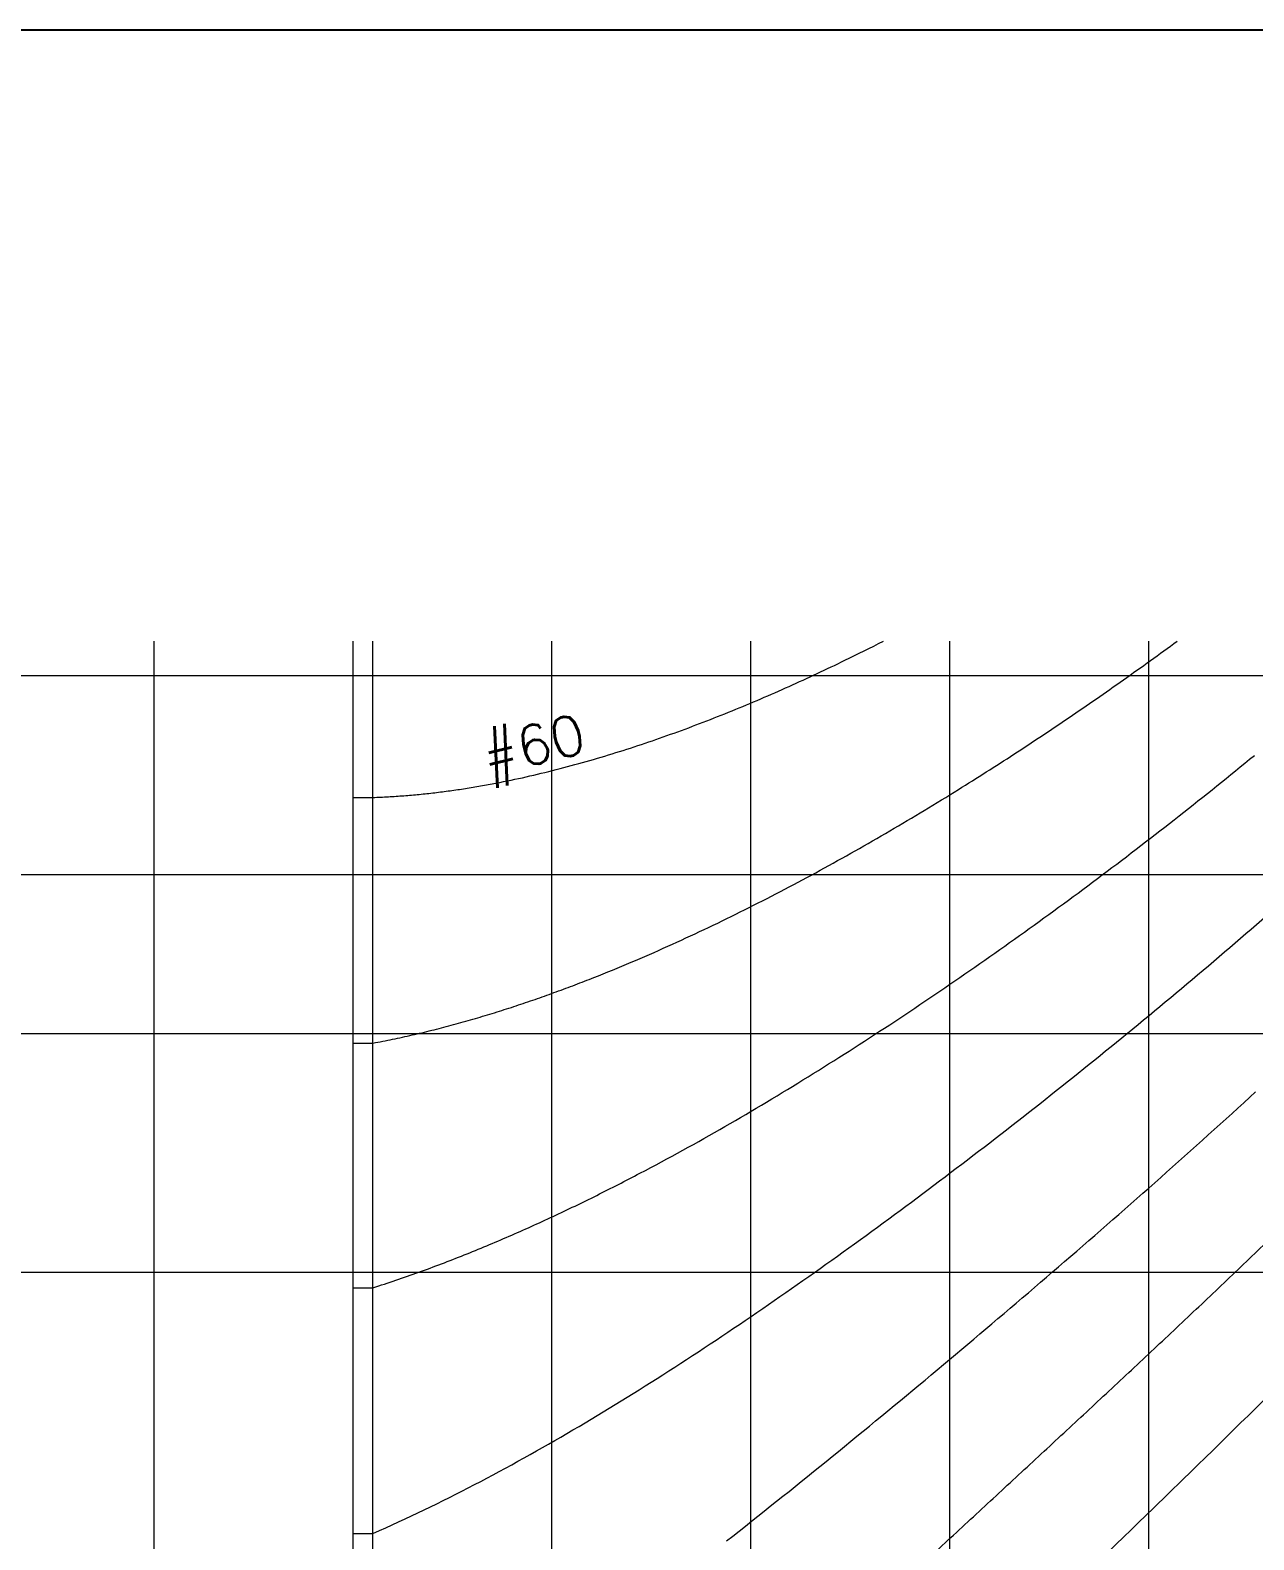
# Model space of a CAD drawing. Extents: x 11249 to 82946, y 15238 to 34763.
# Drawn here: x 57622 to 60698, y 30449 to 34244 of the extents above; entities that cross this region are included whole.
import ezdxf

# ---------------------------------------------------------------- set-up
doc = ezdxf.new("R2010")
doc.units = 0
doc.header["$LTSCALE"] = 250
doc.layers.add('00_Text', color=7, linetype='CONTINUOUS')
doc.layers.add('S0CO1', color=1, linetype='CONTINUOUS')
doc.layers.add('03_Lines_Frames1', color=7, linetype='CONTINUOUS', lineweight=15)
doc.layers.add('03_Lines_Grid', color=253, linetype='CONTINUOUS', lineweight=15)
doc.layers.add('Make2D$Annotation$S0CO1', color=1, linetype='CONTINUOUS', true_color=0xff0000)
doc.styles.add('ROMANS', font='romans', dxfattribs={"height": 100})

# ---------------------------------------------------------------- blocks, each defined once
blk = doc.blocks.new('*U5')
at = {"layer": '03_Lines_Grid'}
blk.add_line((0, -4367.6), (0, 3840), dxfattribs=at)
blk = doc.blocks.new('*U6')
at = {"layer": 'Make2D$Annotation$S0CO1', "color": 0, "linetype": 'ByBlock', "lineweight": -2, "transparency": 16777216}
for p in [(0, 0), (500, 0)]:
    blk.add_blockref('*U5', p, dxfattribs=at)
blk = doc.blocks.new('*U7')
at = {"layer": '03_Lines_Grid'}
blk.add_line((0, -4367.6), (0, 3840), dxfattribs=at)
blk = doc.blocks.new('*U8')
at = {"layer": 'Make2D$Annotation$S0CO1', "color": 0, "linetype": 'ByBlock', "lineweight": -2, "transparency": 16777216}
for p in [(0, 0), (500, 0), (1000, 0), (1500, 0), (2000, 0)]:
    blk.add_blockref('*U7', p, dxfattribs=at)

msp = doc.modelspace()

# ---------------------------------------------------------------- linework, layer by layer
at = {"layer": '03_Lines_Frames1', "color": 2}
msp.add_line((58483.8, 28102.6), (58483.8, 32708), dxfattribs=at)
at = {"layer": '03_Lines_Frames1'}
msp.add_line((58433.8, 30465.1), (58483.8, 30465.1), dxfattribs=at)
at = {"layer": '03_Lines_Frames1', "color": 2}
msp.add_lwpolyline([(58433.8, 32315.2), (58483.8, 32315.2), (58488.7, 32315.4), (58493.5, 32315.6), (58498.4, 32315.8), (58503.2, 32316), (58508.1, 32316.2), (58512.9, 32316.4), (58517.8, 32316.7), (58522.7, 32316.9), (58527.5, 32317.2), (58532.4, 32317.5), (58537.2, 32317.8), (58542.1, 32318.1), (58546.9, 32318.5), (58551.8, 32318.8), (58556.6, 32319.1), (58561.5, 32319.5), (58566.3, 32319.9), (58571.2, 32320.3), (58576, 32320.7), (58580.9, 32321.1), (58585.7, 32321.5), (58590.6, 32322), (58595.4, 32322.4), (58600.3, 32322.9), (58605.1, 32323.4), (58610, 32323.9), (58614.8, 32324.4), (58619.7, 32324.9), (58624.5, 32325.4), (58629.3, 32326), (58634.2, 32326.5), (58639, 32327.1), (58643.9, 32327.7), (58648.7, 32328.3), (58653.5, 32328.9), (58658.4, 32329.5), (58663.2, 32330.1), (58668, 32330.8), (58672.9, 32331.4), (58677.7, 32332.1), (58682.5, 32332.7), (58687.3, 32333.4), (58692.1, 32334.1), (58697, 32334.8), (58701.8, 32335.5), (58706.6, 32336.2), (58711.4, 32337), (58716.2, 32337.7), (58721, 32338.5), (58725.8, 32339.3), (58730.6, 32340), (58735.4, 32340.8), (58740.2, 32341.6), (58745, 32342.4), (58749.8, 32343.3), (58754.6, 32344.1), (58759.4, 32344.9), (58764.2, 32345.8), (58769, 32346.6), (58773.7, 32347.5), (58778.5, 32348.4), (58783.3, 32349.3), (58788.1, 32350.2), (58792.8, 32351.1), (58802.4, 32352.9), (58811.9, 32354.8), (58821.4, 32356.7), (58830.9, 32358.7), (58840.4, 32360.7), (58849.9, 32362.8), (58859.4, 32364.8), (58868.9, 32366.9), (58878.4, 32369.1), (58887.9, 32371.3), (58897.4, 32373.5), (58906.9, 32375.8), (58916.3, 32378.1), (58925.8, 32380.4), (58935.2, 32382.8), (58944.7, 32385.1), (58954.1, 32387.6), (58963.5, 32390), (58972.9, 32392.5), (58982.3, 32395.1), (58991.7, 32397.6), (59001.1, 32400.2), (59010.5, 32402.8), (59019.9, 32405.5), (59029.2, 32408.1), (59038.5, 32410.8), (59047.9, 32413.6), (59057.2, 32416.3), (59066.5, 32419.1), (59075.8, 32422), (59085.1, 32424.8), (59094.3, 32427.7), (59103.5, 32430.6), (59112.7, 32433.5), (59121.9, 32436.4), (59131.1, 32439.4), (59140.3, 32442.4), (59149.5, 32445.4), (59158.6, 32448.4), (59167.8, 32451.5), (59177, 32454.6), (59186.2, 32457.8), (59195.3, 32460.9), (59204.5, 32464.1), (59213.6, 32467.3), (59222.8, 32470.6), (59231.9, 32473.8), (59241.1, 32477.1), (59250.2, 32480.4), (59259.3, 32483.8), (59268.5, 32487.1), (59277.6, 32490.5), (59286.7, 32493.9), (59295.8, 32497.4), (59304.9, 32500.8), (59314, 32504.3), (59323.1, 32507.8), (59332.2, 32511.4), (59341.3, 32514.9), (59350.3, 32518.5), (59359.4, 32522.1), (59368.5, 32525.7), (59377.5, 32529.4), (59386.5, 32533), (59395.6, 32536.7), (59404.6, 32540.4), (59413.6, 32544.1), (59422.6, 32547.9), (59431.6, 32551.6), (59440.6, 32555.4), (59449.5, 32559.2), (59458.5, 32563.1), (59467.5, 32566.9), (59476.4, 32570.8), (59485.3, 32574.6), (59494.3, 32578.5), (59503.2, 32582.4), (59512.1, 32586.4), (59521, 32590.3), (59529.8, 32594.3), (59538.7, 32598.3), (59547.5, 32602.3), (59556.4, 32606.3), (59565.2, 32610.3), (59574, 32614.3), (59582.8, 32618.4), (59591.6, 32622.5), (59600.4, 32626.6), (59609.2, 32630.7), (59617.9, 32634.8), (59626.6, 32638.9), (59635.4, 32643.1), (59644.1, 32647.2), (59652.8, 32651.4), (59661.4, 32655.6), (59670.1, 32659.8), (59682.2, 32665.7), (59694.3, 32671.6), (59706.4, 32677.6), (59718.5, 32683.6), (59730.6, 32689.7), (59742.7, 32695.8), (59754.8, 32701.9), (59766.9, 32708)], dxfattribs=at)
at = {"layer": '03_Lines_Frames1'}
for points in [[(58433.8, 31697.7), (58483.8, 31697.7), (58490, 31698.8), (58496.2, 31700), (58502.3, 31701.2), (58508.5, 31702.4), (58514.7, 31703.6), (58520.9, 31704.8), (58527, 31706.1), (58533.2, 31707.3), (58539.4, 31708.6), (58545.5, 31709.9), (58551.7, 31711.2), (58557.9, 31712.6), (58564, 31713.9), (58570.2, 31715.3), (58576.3, 31716.6), (58582.5, 31718), (58588.6, 31719.5), (58594.8, 31720.9), (58600.9, 31722.3), (58607.1, 31723.8), (58613.2, 31725.3), (58619.4, 31726.8), (58625.5, 31728.3), (58631.6, 31729.8), (58637.7, 31731.3), (58643.9, 31732.9), (58650, 31734.4), (58656.1, 31736), (58662.2, 31737.6), (58668.3, 31739.2), (58674.5, 31740.8), (58680.6, 31742.5), (58686.7, 31744.1), (58692.8, 31745.8), (58698.9, 31747.4), (58704.9, 31749.1), (58711, 31750.8), (58717.1, 31752.6), (58723.2, 31754.3), (58729.3, 31756), (58735.3, 31757.8), (58741.4, 31759.6), (58747.5, 31761.3), (58753.5, 31763.1), (58759.6, 31764.9), (58765.6, 31766.8), (58771.7, 31768.6), (58777.7, 31770.4), (58783.7, 31772.3), (58789.8, 31774.1), (58795.8, 31776), (58801.8, 31777.9), (58807.8, 31779.8), (58813.8, 31781.7), (58819.8, 31783.6), (58825.8, 31785.6), (58831.8, 31787.5), (58837.8, 31789.5), (58843.7, 31791.5), (58849.7, 31793.4), (58855.7, 31795.4), (58861.6, 31797.4), (58867.6, 31799.4), (58873.5, 31801.4), (58879.5, 31803.5), (58885.4, 31805.5), (58891.4, 31807.6), (58897.3, 31809.6), (58903.2, 31811.7), (58909.2, 31813.8), (58915.1, 31815.9), (58921, 31818), (58927, 31820.1), (58932.9, 31822.3), (58938.8, 31824.4), (58944.7, 31826.6), (58950.6, 31828.7), (58956.6, 31830.9), (58962.5, 31833.1), (58968.4, 31835.3), (58974.3, 31837.5), (58980.2, 31839.7), (58986.1, 31841.9), (58992, 31844.2), (58997.9, 31846.4), (59003.8, 31848.7), (59009.7, 31850.9), (59015.6, 31853.2), (59021.5, 31855.5), (59027.3, 31857.8), (59033.2, 31860.1), (59039.1, 31862.4), (59050.8, 31867.1), (59062.6, 31871.8), (59074.3, 31876.5), (59086, 31881.3), (59097.7, 31886.1), (59109.3, 31890.9), (59121, 31895.8), (59132.6, 31900.7), (59144.2, 31905.6), (59155.8, 31910.6), (59167.4, 31915.6), (59179, 31920.6), (59190.5, 31925.7), (59202, 31930.7), (59213.5, 31935.9), (59225, 31941), (59236.5, 31946.2), (59247.9, 31951.4), (59259.3, 31956.6), (59270.7, 31961.8), (59282.1, 31967.1), (59293.5, 31972.4), (59304.9, 31977.8), (59316.3, 31983.2), (59327.7, 31988.6), (59339, 31994), (59350.4, 31999.5), (59361.7, 32004.9), (59373, 32010.5), (59384.4, 32016), (59395.7, 32021.6), (59407, 32027.2), (59418.2, 32032.8), (59429.5, 32038.5), (59440.8, 32044.2), (59452, 32049.9), (59463.2, 32055.6), (59474.5, 32061.3), (59485.7, 32067.1), (59496.8, 32072.9), (59508, 32078.7), (59519.2, 32084.6), (59530.3, 32090.4), (59541.4, 32096.3), (59552.6, 32102.2), (59563.7, 32108.2), (59574.7, 32114.1), (59585.8, 32120.1), (59596.8, 32126), (59607.9, 32132), (59618.9, 32138.1), (59629.9, 32144.1), (59640.9, 32150.2), (59651.9, 32156.3), (59662.9, 32162.4), (59673.9, 32168.6), (59684.8, 32174.7), (59695.8, 32180.9), (59706.7, 32187.1), (59717.7, 32193.4), (59728.6, 32199.6), (59739.6, 32205.9), (59750.5, 32212.2), (59761.4, 32218.5), (59772.3, 32224.8), (59783.2, 32231.2), (59794, 32237.6), (59804.9, 32243.9), (59815.8, 32250.4), (59826.6, 32256.8), (59837.4, 32263.2), (59848.2, 32269.7), (59859, 32276.2), (59869.8, 32282.7), (59880.6, 32289.2), (59891.4, 32295.7), (59902.1, 32302.3), (59912.8, 32308.8), (59923.6, 32315.4), (59934.3, 32322), (59944.9, 32328.6), (59955.6, 32335.2), (59964.3, 32340.6), (59973.1, 32346.1), (59981.8, 32351.6), (59990.5, 32357), (59999.3, 32362.5), (60008, 32368), (60016.7, 32373.6), (60025.4, 32379.1), (60034.1, 32384.7), (60042.9, 32390.2), (60051.6, 32395.8), (60060.3, 32401.4), (60069, 32407), (60077.7, 32412.6), (60086.4, 32418.3), (60095.1, 32423.9), (60103.8, 32429.6), (60112.4, 32435.2), (60121.1, 32440.9), (60129.8, 32446.6), (60138.5, 32452.3), (60147.1, 32458), (60155.8, 32463.8), (60164.5, 32469.5), (60173.1, 32475.3), (60181.8, 32481.1), (60190.4, 32486.8), (60199, 32492.6), (60207.7, 32498.4), (60216.3, 32504.3), (60224.9, 32510.1), (60233.5, 32515.9), (60242.1, 32521.8), (60250.7, 32527.6), (60259.3, 32533.5), (60267.9, 32539.4), (60276.5, 32545.3), (60285.1, 32551.2), (60293.7, 32557.1), (60302.2, 32563), (60310.8, 32569), (60319.3, 32574.9), (60327.9, 32580.9), (60336.4, 32586.8), (60344.9, 32592.8), (60353.4, 32598.8), (60361.9, 32604.8), (60370.4, 32610.8), (60378.9, 32616.8), (60387.4, 32622.8), (60395.9, 32628.9), (60404.3, 32634.9), (60412.8, 32640.9), (60421.2, 32647), (60429.7, 32653.1), (60438.1, 32659.1), (60446.5, 32665.2), (60454.9, 32671.3), (60463.3, 32677.4), (60471.7, 32683.5), (60480.1, 32689.6), (60488.5, 32695.8), (60496.8, 32701.9), (60505.2, 32708)], [(58433.8, 31082.7), (58483.8, 31082.7), (58491, 31085), (58498.3, 31087.3), (58505.5, 31089.6), (58512.7, 31092), (58519.9, 31094.4), (58527.1, 31096.8), (58534.3, 31099.2), (58541.5, 31101.6), (58548.7, 31104.1), (58555.9, 31106.5), (58563.1, 31109), (58570.3, 31111.5), (58577.5, 31114), (58584.7, 31116.6), (58591.9, 31119.1), (58599.1, 31121.7), (58606.2, 31124.3), (58613.4, 31126.9), (58620.6, 31129.5), (58627.7, 31132.1), (58634.9, 31134.8), (58642, 31137.5), (58649.2, 31140.2), (58656.3, 31142.9), (58663.5, 31145.6), (58670.6, 31148.3), (58677.7, 31151.1), (58684.8, 31153.8), (58691.9, 31156.6), (58699.1, 31159.4), (58706.2, 31162.2), (58713.3, 31165), (58720.4, 31167.9), (58727.4, 31170.7), (58734.5, 31173.6), (58741.6, 31176.5), (58748.7, 31179.4), (58755.7, 31182.3), (58762.8, 31185.2), (58769.8, 31188.1), (58776.9, 31191.1), (58783.9, 31194), (58791, 31197), (58798, 31200), (58805, 31203), (58812, 31206), (58819, 31209), (58826, 31212), (58833, 31215.1), (58840, 31218.1), (58847, 31221.2), (58853.9, 31224.3), (58860.9, 31227.4), (58867.8, 31230.5), (58874.8, 31233.6), (58881.7, 31236.7), (58888.6, 31239.8), (58895.6, 31243), (58902.5, 31246.1), (58909.4, 31249.3), (58916.3, 31252.5), (58923.2, 31255.7), (58930, 31258.9), (58936.9, 31262.1), (58943.8, 31265.3), (58950.6, 31268.5), (58957.5, 31271.7), (58964.3, 31275), (58971.2, 31278.3), (58978.1, 31281.5), (58984.9, 31284.8), (58991.8, 31288.1), (58998.6, 31291.4), (59005.5, 31294.8), (59012.3, 31298.1), (59019.1, 31301.4), (59026, 31304.8), (59032.8, 31308.2), (59039.6, 31311.5), (59046.5, 31314.9), (59053.3, 31318.3), (59060.1, 31321.7), (59066.9, 31325.1), (59073.7, 31328.6), (59080.5, 31332), (59087.3, 31335.5), (59094.1, 31338.9), (59100.9, 31342.4), (59107.7, 31345.9), (59114.5, 31349.4), (59121.3, 31352.9), (59128.1, 31356.4), (59134.8, 31359.9), (59141.6, 31363.4), (59148.4, 31367), (59155.1, 31370.5), (59168.6, 31377.6), (59182.1, 31384.8), (59195.6, 31392), (59209, 31399.2), (59222.5, 31406.4), (59235.9, 31413.7), (59249.3, 31421), (59262.6, 31428.4), (59276, 31435.7), (59289.3, 31443.1), (59302.6, 31450.6), (59315.8, 31458), (59329.1, 31465.5), (59342.3, 31473), (59355.5, 31480.5), (59368.6, 31488.1), (59381.7, 31495.6), (59394.9, 31503.2), (59408, 31510.9), (59421.1, 31518.5), (59434.2, 31526.2), (59447.3, 31534), (59460.4, 31541.7), (59473.4, 31549.5), (59486.5, 31557.3), (59499.6, 31565.2), (59512.6, 31573.1), (59525.6, 31581), (59538.6, 31588.9), (59551.6, 31596.9), (59564.6, 31604.9), (59577.6, 31612.9), (59590.6, 31620.9), (59603.5, 31629), (59616.4, 31637), (59629.3, 31645.1), (59642.2, 31653.3), (59655.1, 31661.4), (59668, 31669.6), (59680.8, 31677.7), (59693.6, 31685.9), (59706.4, 31694.2), (59719.2, 31702.4), (59732, 31710.7), (59744.7, 31718.9), (59757.4, 31727.2), (59770.1, 31735.5), (59782.8, 31743.8), (59795.4, 31752.2), (59808.1, 31760.5), (59820.8, 31768.9), (59833.4, 31777.4), (59846, 31785.8), (59858.7, 31794.3), (59871.3, 31802.7), (59883.9, 31811.3), (59896.5, 31819.8), (59909.1, 31828.3), (59921.7, 31836.9), (59934.3, 31845.5), (59946.8, 31854.1), (59959.4, 31862.8), (59971.9, 31871.4), (59984.5, 31880.1), (59997, 31888.8), (60009.5, 31897.5), (60022, 31906.2), (60034.5, 31915), (60046.9, 31923.8), (60059.4, 31932.5), (60071.8, 31941.3), (60084.2, 31950.1), (60096.6, 31959), (60109, 31967.8), (60121.4, 31976.7), (60133.7, 31985.5), (60146, 31994.4), (60158.3, 32003.3), (60170.6, 32012.2), (60182.9, 32021.1), (60195.1, 32030), (60207.4, 32039), (60219.6, 32047.9), (60231.8, 32056.9), (60244, 32065.9), (60256.2, 32074.9), (60268.4, 32084), (60280.6, 32093.1), (60292.8, 32102.1), (60305, 32111.2), (60317.2, 32120.4), (60329.3, 32129.5), (60341.4, 32138.7), (60353.6, 32147.8), (60365.7, 32157), (60377.8, 32166.2), (60389.9, 32175.5), (60402, 32184.7), (60414.1, 32194), (60426.1, 32203.2), (60438.2, 32212.5), (60450.2, 32221.8), (60462.2, 32231.2), (60474.2, 32240.5), (60486.2, 32249.8), (60498.1, 32259.2), (60510.1, 32268.6), (60522, 32277.9), (60533.9, 32287.3), (60545.8, 32296.7), (60557.7, 32306.2), (60569.5, 32315.6), (60581.4, 32325), (60593.2, 32334.5), (60605.1, 32344), (60616.9, 32353.5), (60628.7, 32363), (60640.5, 32372.6), (60652.3, 32382.2), (60664.1, 32391.7), (60675.8, 32401.4), (60687.6, 32411), (60699.4, 32420.6)], [(59372.6, 30446.2), (59388.4, 30458.5), (59404.1, 30470.9), (59419.9, 30483.4), (59435.6, 30495.8), (59451.3, 30508.3), (59467, 30520.8), (59482.7, 30533.2), (59498.4, 30545.8), (59514.1, 30558.3), (59529.7, 30570.8), (59545.2, 30583.2), (59560.6, 30595.7), (59576.1, 30608.1), (59591.6, 30620.7), (59607.1, 30633.2), (59622.7, 30645.8), (59638.2, 30658.5), (59653.8, 30671.1), (59669.4, 30683.8), (59684.9, 30696.6), (59700.5, 30709.3), (59716.1, 30722.1), (59731.7, 30734.9), (59747.3, 30747.7), (59762.9, 30760.6), (59778.4, 30773.4), (59794, 30786.3), (59809.6, 30799.2), (59825.1, 30812), (59840.6, 30824.9), (59856.1, 30837.8), (59871.6, 30850.7), (59887, 30863.6), (59902.4, 30876.5), (59917.8, 30889.4), (59933.2, 30902.3), (59948.5, 30915.1), (59963.8, 30928), (59979, 30940.8), (59994.2, 30953.6), (60009.4, 30966.4), (60024.5, 30979.2), (60039.8, 30992.2), (60055, 31005.2), (60070.3, 31018.1), (60085.6, 31031.1), (60100.8, 31044.1), (60116.1, 31057.2), (60131.3, 31070.2), (60146.6, 31083.2), (60161.8, 31096.3), (60177, 31109.4), (60192.2, 31122.4), (60207.4, 31135.5), (60222.5, 31148.6), (60237.7, 31161.7), (60252.9, 31174.9), (60268, 31188), (60283.1, 31201.1), (60298.3, 31214.3), (60313.4, 31227.5), (60328.5, 31240.6), (60343.6, 31253.8), (60358.7, 31267), (60373.7, 31280.3), (60388.8, 31293.5), (60403.8, 31306.7), (60418.9, 31320), (60433.9, 31333.3), (60448.9, 31346.6), (60463.9, 31359.9), (60478.9, 31373.2), (60493.9, 31386.5), (60508.9, 31399.8), (60523.8, 31413.2), (60538.8, 31426.6), (60553.8, 31440), (60568.7, 31453.4), (60583.6, 31466.9), (60598.5, 31480.3), (60613.4, 31493.8), (60628.3, 31507.2), (60643.2, 31520.7), (60658.1, 31534.3), (60672.9, 31547.8), (60687.8, 31561.3), (60702.6, 31574.9)]]:
    msp.add_lwpolyline(points, dxfattribs=at)
at = {"layer": '03_Lines_Frames1', "color": 2}
msp.add_open_spline([(58483.8, 29034), (58499.9, 29053.8), (58517.1, 29073.9), (58550.9, 29112.2), (58568.5, 29131.7), (58620.3, 29187.9), (58657.1, 29226.6), (58762.4, 29335.4), (58838.9, 29412.2), (58947.2, 29519.3), (58984.1, 29555.5), (59058, 29627.5), (59095.1, 29663.5), (59169.4, 29735.1), (59206.7, 29770.8), (59281.3, 29842.1), (59318.8, 29877.7), (59393.7, 29948.6), (59431.3, 29984.1), (59506.5, 30054.7), (59544.1, 30090), (59619.6, 30160.5), (59657.3, 30195.7), (59732.9, 30266), (59770.7, 30301.1), (59846.4, 30371.3), (59884.3, 30406.3), (59960, 30476.4), (59997.9, 30511.5), (60073.7, 30581.6), (60111.6, 30616.6), (60187.3, 30686.8), (60225.1, 30721.8), (60300.8, 30792.1), (60338.6, 30827.3), (60414.2, 30897.9), (60451.9, 30933.2), (60527.2, 31004), (60564.7, 31039.4), (60639.7, 31110.6), (60677.1, 31146.2), (60751.6, 31217.8), (60788.8, 31253.7), (60862.8, 31325.9), (60899.6, 31362.1), (61009.7, 31471.2), (61082.5, 31544.7), (61226, 31693.5), (61296.8, 31768.8), (61401.3, 31883.5), (61435.8, 31922.1), (61504.1, 31999.7), (61537.9, 32038.8), (61604.8, 32117.7), (61637.9, 32157.4), (61703.3, 32237.6), (61735.5, 32278), (61799.2, 32359.6), (61830.6, 32400.6), (61892.5, 32483.5), (61923, 32525.2), (61953.1, 32567.3), (61986.5, 32613.9), (62019.2, 32660.8), (62051.3, 32708)], degree=3, knots=[0, 0, 0, 0, 76.740052, 76.740052, 153.796973, 153.796973, 306.415944, 306.415944, 609.176513, 609.176513, 764.402194, 764.402194, 919.629447, 919.629447, 1074.857362, 1074.857362, 1230.08602, 1230.08602, 1385.277525, 1385.277525, 1540.469426, 1540.469426, 1695.661473, 1695.661473, 1850.853695, 1850.853695, 2006.04542, 2006.04542, 2161.237181, 2161.237181, 2316.428959, 2316.428959, 2471.620741, 2471.620741, 2626.998268, 2626.998268, 2782.375937, 2782.375937, 2937.754279, 2937.754279, 3093.133176, 3093.133176, 3248.519379, 3248.519379, 3403.906971, 3403.906971, 3714.533792, 3714.533792, 4025.569209, 4025.569209, 4181.066126, 4181.066126, 4336.615928, 4336.615928, 4492.195852, 4492.195852, 4647.78798, 4647.78798, 4803.388103, 4803.388103, 4958.987749, 4958.987749, 4958.987749, 5130.777151, 5130.777151, 5130.777151, 5130.777151], dxfattribs=at)
at = {"layer": '03_Lines_Frames1'}
for points, knots in [([(58483.8, 30465.1), (58570.2, 30502.9), (58655.4, 30544.2), (58822.6, 30631.3), (58905.4, 30677.5), (59067.8, 30773), (59148.4, 30822.7), (59307, 30924.5), (59385.8, 30977), (59617.9, 31136.3), (59772.6, 31248.6), (60071.5, 31474.6), (60221.4, 31592.6), (60511.9, 31829.9), (60657.1, 31953), (60938.4, 32202), (61077.7, 32330.7), (61245.7, 32495.3), (61279.2, 32528.5), (61345.6, 32595.5), (61378.5, 32629.3), (61425.4, 32678.2), (61439.6, 32693.1), (61453.7, 32708)], [0, 0, 0, 0, 283.587021, 283.587021, 567.120833, 567.120833, 850.547788, 850.547788, 1133.970077, 1133.970077, 1697.53296, 1697.53296, 2261.608627, 2261.608627, 2826.334151, 2826.334151, 3392.050534, 3392.050534, 3533.939934, 3533.939934, 3675.835159, 3675.835159, 3737.71531, 3737.71531, 3737.71531, 3737.71531]), ([(58513.5, 25706.9), (58526, 25715.5), (58537.8, 25724.5), (58561.3, 25743.4), (58573, 25753.4), (58590, 25768.2), (58595.6, 25773.2), (58606.9, 25783.2), (58612.6, 25788.2), (58623.8, 25798.2), (58629.5, 25803.2), (58640.7, 25813.2), (58646.4, 25818.2), (58663.3, 25833.3), (58674.6, 25843.2), (58697.2, 25863.2), (58708.5, 25873.1), (58742.5, 25903), (58765.1, 25922.9), (58798.9, 25953), (58810.1, 25963.1), (58832.5, 25983.3), (58843.7, 25993.4), (58877.1, 26024), (58899.1, 26044.5), (58964.5, 26107.3), (59006.8, 26149.9), (59089.2, 26238.8), (59128.8, 26284.5), (59204.3, 26379.3), (59240.2, 26428.2), (59307.4, 26529.1), (59338.7, 26581.1), (59396, 26687.9), (59422, 26742.8), (59444.9, 26798.9), (59471.2, 26863.3), (59493.5, 26929.5), (59528.7, 27064.1), (59541.5, 27132.8), (59556.1, 27271.3), (59557.8, 27341.4), (59548, 27480.6), (59536.5, 27549.8), (59517.4, 27617), (59504, 27664.1), (59487, 27710.2), (59457.2, 27777.4), (59446.6, 27799.5), (59424.2, 27843), (59412.3, 27864.5), (59375.3, 27928), (59348.7, 27968.8), (59306.5, 28029), (59292.3, 28048.7), (59270.3, 28078.2), (59263, 28087.9), (59248.2, 28107.4), (59240.7, 28117.1), (59233.3, 28126.8), (59224.9, 28137.7), (59216.5, 28148.6), (59199.6, 28170.4), (59191.1, 28181.3), (59174.2, 28203.1), (59165.7, 28214), (59148.8, 28235.8), (59140.3, 28246.7), (59123.4, 28268.5), (59115, 28279.4), (59098.2, 28301.3), (59089.9, 28312.3), (59065.2, 28345.1), (59048.6, 28367.8), (59017.1, 28413.2), (59001.5, 28437), (58980.4, 28473.3), (58973.7, 28485.6), (58961.2, 28510.8), (58955.4, 28523.6), (58939.7, 28563.1), (58931.9, 28590), (58922.9, 28646.3), (58921.8, 28674.3), (58925.9, 28730.5), (58930.9, 28757.9), (58944.9, 28811.6), (58954, 28838), (58974.7, 28889.3), (58986.5, 28914.5), (59011.7, 28963.6), (59025.3, 28987.9), (59067.5, 29058.4), (59098.8, 29104.7), (59162.7, 29193.4), (59196.7, 29237.4), (59231, 29280), (59274.4, 29333.9), (59320, 29387.6), (59411.5, 29491.7), (59458.7, 29543.7), (59600, 29695.5), (59699, 29797.1), (59821, 29919.4), (59845.6, 29944), (59895, 29993.1), (59919.8, 30017.5), (59994.2, 30090.7), (60044, 30139.4), (60143.8, 30236.4), (60193.8, 30284.9), (60293.9, 30381.7), (60344, 30430), (60444, 30526.9), (60493.9, 30575.3), (60593.6, 30672.5), (60643.3, 30721.3), (60791.9, 30868), (60890.1, 30966.8), (61083.8, 31167.1), (61178.9, 31268.4), (61365.6, 31475.8), (61456.1, 31580.7), (61544.6, 31688.7), (61647.3, 31814), (61745.1, 31940.7), (61935, 32202.7), (62025.4, 32335.5), (62163, 32549.5), (62212.2, 32628.4), (62260.3, 32708)], [0.000368, 0.000368, 0.000368, 0.000368, 45.6909, 45.6909, 90.499787, 90.499787, 113.114417, 113.114417, 135.729326, 135.729326, 158.344219, 158.344219, 180.959113, 180.959113, 226.17334, 226.17334, 271.387636, 271.387636, 361.816231, 361.816231, 407.042962, 407.042962, 452.269977, 452.269977, 542.863446, 542.863446, 724.269376, 724.269376, 906.155775, 906.155775, 1087.928086, 1087.928086, 1269.712574, 1269.712574, 1451.448524, 1451.448524, 1451.448524, 1660.526787, 1660.526787, 1869.605989, 1869.605989, 2079.150013, 2079.150013, 2288.786819, 2288.786819, 2288.786819, 2435.605567, 2435.605567, 2509.03086, 2509.03086, 2582.464612, 2582.464612, 2729.438321, 2729.438321, 2802.962585, 2802.962585, 2839.620177, 2839.620177, 2876.278558, 2876.278558, 2876.278558, 2917.763973, 2917.763973, 2959.24948, 2959.24948, 3000.734995, 3000.734995, 3042.220513, 3042.220513, 3083.709515, 3083.709515, 3125.198646, 3125.198646, 3207.369577, 3207.369577, 3291.240003, 3291.240003, 3333.44631, 3333.44631, 3375.694371, 3375.694371, 3461.261978, 3461.261978, 3546.843125, 3546.843125, 3630.392336, 3630.392336, 3713.671315, 3713.671315, 3796.723495, 3796.723495, 3879.803715, 3879.803715, 4044.114898, 4044.114898, 4208.816811, 4208.816811, 4208.816811, 4416.804201, 4416.804201, 4625.215559, 4625.215559, 5039.718966, 5039.718966, 5144.273676, 5144.273676, 5248.828998, 5248.828998, 5457.939587, 5457.939587, 5667.050409, 5667.050409, 5876.161659, 5876.161659, 6085.292044, 6085.292044, 6294.422698, 6294.422698, 6712.589853, 6712.589853, 7131.40665, 7131.40665, 7550.866105, 7550.866105, 7550.866105, 8036.542689, 8036.542689, 8521.143825, 8521.143825, 8799.433047, 8799.433047, 8799.433047, 8799.433047])]:
    msp.add_open_spline(points, degree=3, knots=knots, dxfattribs=at)
at = {"layer": '03_Lines_Grid'}
for p, q in [((12843.7, 32621.5), (63550.2, 32621.5)), ((12843.7, 32121.5), (63550.2, 32121.5)), ((12843.7, 31721.5), (63550.2, 31721.5)), ((12843.7, 31121.5), (63550.2, 31121.5))]:
    msp.add_line(p, q, dxfattribs=at)
at = {"layer": 'S0CO1', "color": 6}
msp.add_line((82423.4, 34243.8), (11773.8, 34243.8), dxfattribs=at)

# ---------------------------------------------------------------- block references
at = {"layer": 'Make2D$Annotation$S0CO1', "xscale": -1}
msp.add_blockref('*U6', (58433.8, 28868.1), dxfattribs=at)
at = {"layer": 'Make2D$Annotation$S0CO1'}
msp.add_blockref('*U8', (58433.8, 28868.1), dxfattribs=at)

# ---------------------------------------------------------------- texts
at = {"layer": '00_Text', "style": 'ROMANS'}
msp.add_text('#60', height=100, rotation=13.9027, dxfattribs=at).set_placement((58772, 32367.3))

doc.saveas('drawing.dxf')
